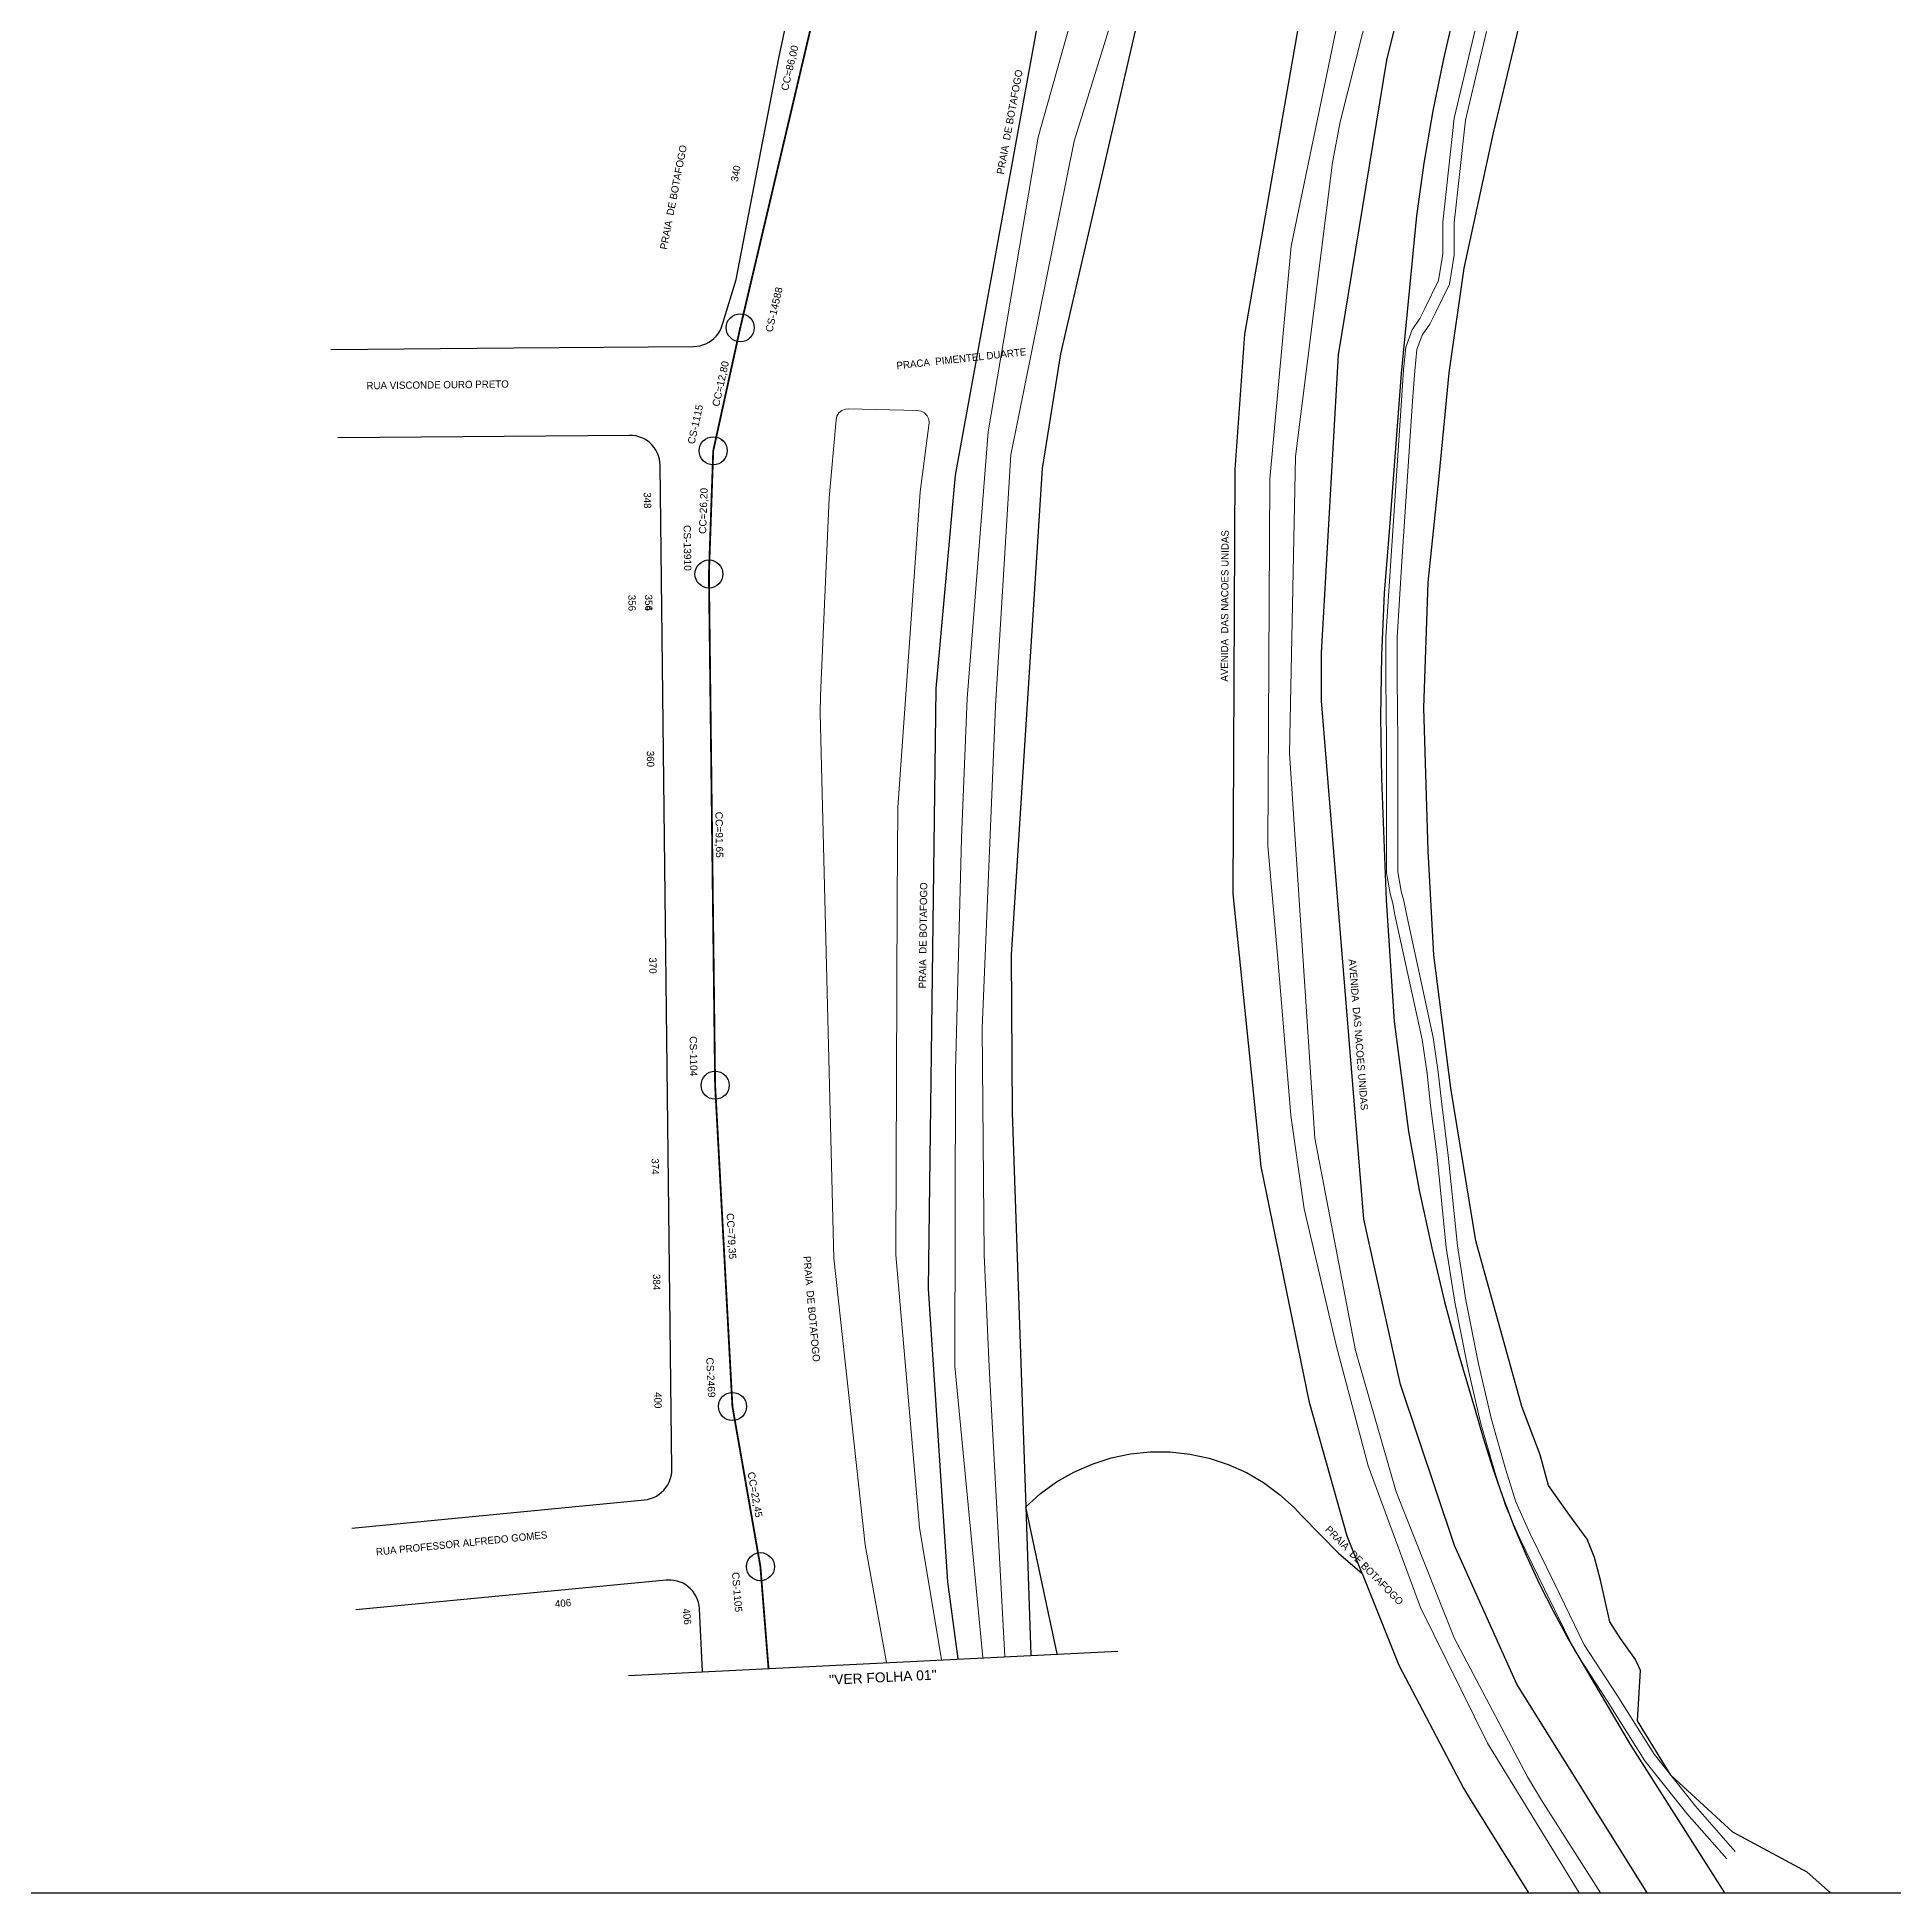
# Model space of a CAD drawing. Header units: inches. Extents: x 10034 to 13570, y 6729 to 9325.
# Drawn here: x 11308.6 to 11614.6, y 8730.9 to 9036.5 of the extents above; entities that cross this region are included whole.
import ezdxf
from ezdxf.enums import TextEntityAlignment as Align

# ---------------------------------------------------------------- set-up
doc = ezdxf.new("R2010")
doc.units = ezdxf.units.IN
doc.header["$MEASUREMENT"] = 0
for name, color, linetype in [('ALINHAMENTO PREDIAL', 120, 'Continuous'), ('CAIXAS SUB.', 7, 'Continuous'), ('CANTEIRO', 98, 'Continuous'), ('Legenda', 1, 'Continuous'), ('METRAGEM', 7, 'Continuous'), ('NOME LOGRADOURO', 252, 'Continuous'), ('NUMERAÇÃO', 7, 'Continuous'), ('OBRA DE ARTE', 190, 'Continuous')]:
    doc.layers.add(name, color=color, linetype=linetype)
doc.styles.add('ARIAL', font='arial.ttf')

msp = doc.modelspace()

# ---------------------------------------------------------------- linework, layer by layer
for points in [[(10933.35, 8730.9), (11771.91, 8730.9), (11771.91, 9324.9), (10933.35, 9324.9), (10933.35, 8730.9)], [(11406.01, 8766.69), (11486.58, 8770.68)]]:
    msp.add_lwpolyline(points)
at = {"color": 1, "const_width": 0.3}
for points in [[(11423.12, 8811.01), (11420.27, 8863.91), (11419.25, 8948.11), (11419.96, 8968.41), (11424.41, 8988.67), (11446.88, 9084.23), (11466.91, 9153.13), (11483.33, 9197.11), (11360.62, 9216.87), (11345.7, 9211.04), (11296.53, 9220.09), (11166.44, 9241.14), (11116.84, 9250.24)], [(11429.06, 8767.89), (11427.73, 8784.62), (11423.12, 8811.01)]]:
    msp.add_lwpolyline(points, dxfattribs=at)
at = {"layer": 'ALINHAMENTO PREDIAL'}
for points in [[(11356.98, 8985.09), (11387.13, 8985.34), (11416.72, 8985.59), (11417.24, 8985.62), (11417.76, 8985.7), (11418.26, 8985.84), (11418.75, 8986.03), (11419.21, 8986.28), (11419.65, 8986.56), (11420.05, 8986.9), (11420.42, 8987.27), (11420.75, 8987.68), (11421.03, 8988.12), (11421.26, 8988.59), (11421.44, 8989.08), (11421.58, 8989.59), (11423.73, 8996.64), (11430.74, 9033.09), (11434.65, 9051.42)], [(11542.24, 9041.51), (11540.24, 9032.98), (11538.5, 9024.4), (11537.02, 9015.77), (11535.8, 9007.09), (11533.27, 8981.12), (11531.27, 8955.1), (11530.48, 8944.95), (11530, 8934.77), (11529.86, 8924.58), (11530.03, 8914.4), (11530.82, 8894.4), (11532.13, 8874.42), (11534.48, 8856.28), (11536.23, 8846.65), (11538.31, 8837.09), (11540.4, 8828.26), (11542.75, 8819.49), (11545.36, 8810.79), (11546.76, 8805.84), (11548.3, 8800.94), (11549.99, 8796.08), (11551.81, 8791.28), (11553.86, 8786.49), (11556.06, 8781.76), (11558.4, 8777.11), (11560.89, 8772.53), (11570.97, 8755.32), (11586.51, 8730.9)], [(11542.24, 9041.51), (11540.24, 9032.98), (11538.5, 9024.4), (11537.02, 9015.77), (11535.8, 9007.09), (11533.27, 8981.12), (11531.27, 8955.1), (11530.48, 8944.95), (11530, 8934.77), (11529.86, 8924.58), (11530.03, 8914.4), (11530.82, 8894.4), (11532.13, 8874.42), (11534.48, 8856.28), (11536.23, 8846.65), (11538.31, 8837.09), (11540.4, 8828.26), (11542.75, 8819.49), (11545.36, 8810.79), (11546.76, 8805.84), (11548.3, 8800.94), (11549.99, 8796.08), (11551.81, 8791.28), (11553.86, 8786.49), (11556.06, 8781.76), (11558.4, 8777.11), (11560.89, 8772.53), (11570.97, 8755.32), (11586.51, 8730.9)], [(11542.24, 9041.51), (11540.24, 9032.98), (11538.5, 9024.4), (11537.02, 9015.77), (11535.8, 9007.09), (11533.27, 8981.12), (11531.27, 8955.1), (11530.48, 8944.95), (11530, 8934.77), (11529.86, 8924.58), (11530.03, 8914.4), (11530.82, 8894.4), (11532.13, 8874.42), (11534.48, 8856.28), (11536.23, 8846.65), (11538.31, 8837.09), (11540.4, 8828.26), (11542.75, 8819.49), (11545.36, 8810.79), (11546.76, 8805.84), (11548.3, 8800.94), (11549.99, 8796.08), (11551.81, 8791.28), (11553.86, 8786.49), (11556.06, 8781.76), (11558.4, 8777.11), (11560.89, 8772.53), (11570.97, 8755.32), (11586.51, 8730.9)], [(11542.24, 9041.51), (11540.24, 9032.98), (11538.5, 9024.4), (11537.02, 9015.77), (11535.8, 9007.09), (11533.27, 8981.12), (11531.27, 8955.1), (11530.48, 8944.95), (11530, 8934.77), (11529.86, 8924.58), (11530.03, 8914.4), (11530.82, 8894.4), (11532.13, 8874.42), (11534.48, 8856.28), (11536.23, 8846.65), (11538.31, 8837.09), (11540.4, 8828.26), (11542.75, 8819.49), (11545.36, 8810.79), (11546.76, 8805.84), (11548.3, 8800.94), (11549.99, 8796.08), (11551.81, 8791.28), (11553.86, 8786.49), (11556.06, 8781.76), (11558.4, 8777.11), (11560.89, 8772.53), (11570.97, 8755.32), (11586.51, 8730.9)], [(11604, 8730.9), (11600.13, 8734.3), (11587.87, 8740.91), (11577.68, 8750.27), (11572.17, 8759.22), (11572.71, 8767.54), (11571.88, 8769.33), (11569.4, 8772.77), (11567.61, 8775.53), (11566.09, 8782.41), (11565.13, 8786.13), (11563.89, 8789.16), (11560.86, 8793.29), (11557.55, 8797.97), (11556.18, 8803.06), (11553.13, 8810.99), (11545.55, 8838.26), (11541.42, 8863.45), (11538.67, 8885.31), (11537.71, 8902.52), (11537.02, 8926.07), (11537.71, 8946.72), (11539.5, 8964.17), (11541.15, 8981.24), (11543.63, 8998.46), (11548.45, 9020.76), (11552.74, 9038.63)], [(11604, 8730.9), (11600.13, 8734.3), (11587.87, 8740.91), (11577.68, 8750.27), (11572.17, 8759.22), (11572.71, 8767.54), (11571.88, 8769.33), (11569.4, 8772.77), (11567.61, 8775.53), (11566.09, 8782.41), (11565.13, 8786.13), (11563.89, 8789.16), (11560.86, 8793.29), (11557.55, 8797.97), (11556.18, 8803.06), (11553.13, 8810.99), (11545.55, 8838.26), (11541.42, 8863.45), (11538.67, 8885.31), (11537.71, 8902.52), (11537.02, 8926.07), (11537.71, 8946.72), (11539.5, 8964.17), (11541.15, 8981.24), (11543.63, 8998.46), (11548.45, 9020.76), (11552.74, 9038.63)], [(11604, 8730.9), (11600.13, 8734.3), (11587.87, 8740.91), (11577.68, 8750.27), (11572.17, 8759.22), (11572.71, 8767.54), (11571.88, 8769.33), (11569.4, 8772.77), (11567.61, 8775.53), (11566.09, 8782.41), (11565.13, 8786.13), (11563.89, 8789.16), (11560.86, 8793.29), (11557.55, 8797.97), (11556.18, 8803.06), (11553.13, 8810.99), (11545.55, 8838.26), (11541.42, 8863.45), (11538.67, 8885.31), (11537.71, 8902.52), (11537.02, 8926.07), (11537.71, 8946.72), (11539.5, 8964.17), (11541.15, 8981.24), (11543.63, 8998.46), (11548.45, 9020.76), (11552.74, 9038.63)], [(11604, 8730.9), (11600.13, 8734.3), (11587.87, 8740.91), (11577.68, 8750.27), (11572.17, 8759.22), (11572.71, 8767.54), (11571.88, 8769.33), (11569.4, 8772.77), (11567.61, 8775.53), (11566.09, 8782.41), (11565.13, 8786.13), (11563.89, 8789.16), (11560.86, 8793.29), (11557.55, 8797.97), (11556.18, 8803.06), (11553.13, 8810.99), (11545.55, 8838.26), (11541.42, 8863.45), (11538.67, 8885.31), (11537.71, 8902.52), (11537.02, 8926.07), (11537.71, 8946.72), (11539.5, 8964.17), (11541.15, 8981.24), (11543.63, 8998.46), (11548.45, 9020.76), (11552.74, 9038.63)], [(11360.43, 8790.96), (11408.63, 8795.64), (11409.15, 8795.71), (11409.65, 8795.85), (11410.14, 8796.03), (11410.61, 8796.26), (11411.05, 8796.54), (11411.46, 8796.87), (11411.84, 8797.24), (11412.17, 8797.64), (11412.46, 8798.08), (11412.7, 8798.54), (11412.89, 8799.03), (11413.03, 8799.53), (11413.12, 8800.05), (11413.15, 8800.67), (11411.22, 8966.01), (11411.19, 8966.53), (11411.1, 8967.05), (11410.96, 8967.55), (11410.76, 8968.04), (11410.52, 8968.5), (11410.23, 8968.94), (11409.9, 8969.34), (11409.52, 8969.71), (11409.11, 8970.03), (11408.67, 8970.31), (11408.2, 8970.54), (11407.71, 8970.73), (11407.2, 8970.86), (11406.68, 8970.93), (11406.14, 8970.95), (11358.12, 8970.54)], [(11418.2, 8767.35), (11417.69, 8777.68), (11417.64, 8778.2), (11417.53, 8778.71), (11417.37, 8779.21), (11417.16, 8779.69), (11416.9, 8780.14), (11416.59, 8780.57), (11416.24, 8780.96), (11415.85, 8781.31), (11415.43, 8781.62), (11414.98, 8781.88), (11414.5, 8782.09), (11414, 8782.26), (11413.49, 8782.37), (11412.97, 8782.42), (11412.19, 8782.41), (11361.07, 8777.5)]]:
    msp.add_lwpolyline(points, dxfattribs=at)
at = {"layer": 'CAIXAS SUB.', "color": 5}
for centre in [(11424.41, 8988.67), (11419.96, 8968.41), (11419.25, 8948.11), (11420.27, 8863.91), (11423.12, 8811.01), (11427.73, 8784.62)]:
    msp.add_circle(centre, 2.31, dxfattribs=at)
at = {"layer": 'CANTEIRO', "lineweight": 20}
for points in [[(11562.06, 9238.66), (11541.63, 9203.83), (11514.41, 9146.48), (11498.02, 9099.68), (11491.13, 9079.73), (11486.8, 9067.49), (11473.5, 9020.07), (11465.22, 8971.52)], [(11467.97, 8769.82), (11465.42, 8817.56), (11464.59, 8836), (11464.27, 8873.27), (11466.46, 8926.41), (11469, 8967.74), (11479.43, 9019.39), (11504.18, 9099.24), (11505.54, 9102.75), (11523.04, 9148.94), (11545.28, 9193.06), (11552.78, 9205.71), (11566.72, 9228.39), (11567.64, 9230.27), (11567.82, 9230.88), (11568.06, 9232.67)], [(11602.64, 9214.78), (11592.74, 9201.73), (11566.84, 9158.92), (11545.56, 9113.64), (11542.02, 9104.53), (11525.89, 9054.03), (11515.14, 9002.12), (11511.62, 8963.73), (11511.28, 8903.35), (11512.94, 8884.75), (11515.11, 8858.94), (11517.31, 8843.55), (11522.6, 8820.89), (11527.82, 8801.21), (11536.45, 8777.88), (11547.47, 8755.58), (11559.12, 8736.58), (11562.56, 8730.9)], [(11566.12, 8730.9), (11556.38, 8746.18), (11554.05, 8750.01), (11542.01, 8772.9), (11532.43, 8796.93), (11525.77, 8820.22), (11519.02, 8855.18), (11514.87, 8918.62), (11515.87, 8967.45), (11521.96, 9015.91), (11523.2, 9022.56), (11535.45, 9071.05), (11552.7, 9118), (11563.56, 9141.58), (11588.56, 9186.36), (11606.68, 9212.08)], [(11457.57, 8769.3), (11453.94, 8791.05), (11450.06, 8835.98), (11450.28, 8894.55), (11450.34, 8909.63), (11454.06, 8961.65), (11455.55, 8973), (11455.47, 8973.62), (11455.2, 8974.18), (11454.77, 8974.63), (11454.22, 8974.93), (11453.6, 8975.04), (11442.23, 8975.32), (11441.73, 8975.26), (11441.15, 8975.03), (11440.67, 8974.63), (11440.34, 8974.1), (11440.19, 8973.49), (11439.07, 8960.65), (11437.65, 8928.09), (11437.57, 8925.19), (11439.8, 8835.44), (11444.96, 8788.23), (11448.52, 8768.85)], [(11465.22, 8971.52), (11461.78, 8927.62), (11460.83, 8904.62), (11459.86, 8866.34), (11459.74, 8817.62), (11464.38, 8769.64)]]:
    msp.add_lwpolyline(points, dxfattribs=at)
at = {"layer": 'NOME LOGRADOURO'}
for points in [[(11572.36, 9231.15), (11531.64, 9157.08), (11528.29, 9150.07), (11499.57, 9073.12), (11490.44, 9041.83), (11477.17, 8984.38), (11474.16, 8965.47), (11469.05, 8885.41), (11469.2, 8859.4), (11470.89, 8810.18), (11471.43, 8794.45)], [(11526.82, 8783.52), (11524.38, 8789.63), (11518.15, 8811.66), (11510.23, 8850.53), (11505.6, 8895.43), (11505.9, 8965.31), (11507.54, 8987.62), (11516.67, 9040.07), (11531.24, 9091.28), (11536.74, 9106.57), (11557.7, 9153.02), (11583.4, 9197.03), (11586.97, 9202.39), (11597.38, 9216.64)], [(11573.81, 8730.9), (11552.34, 8765.29), (11542.06, 8788.11), (11533.17, 8814.6), (11527.1, 8841.87), (11520.15, 8927.24), (11520.12, 8935.14), (11522.95, 8984.22), (11530.89, 9032.74), (11533.85, 9044.73), (11550.26, 9096.6), (11571.99, 9146.46), (11573.93, 9150.18), (11601.81, 9196.85), (11611.68, 9210.03)], [(11474.42, 9044.56), (11463.14, 8982.8)], [(11463.14, 8982.8), (11459.79, 8964.4), (11456.64, 8929.27), (11455.37, 8830.38), (11458.52, 8782.12), (11460.26, 8769.43)], [(11471.43, 8794.45), (11473.87, 8796.67), (11476.52, 8798.58), (11479.36, 8800.21), (11482.36, 8801.53), (11485.48, 8802.53), (11488.68, 8803.2), (11491.94, 8803.54), (11495.22, 8803.53), (11498.47, 8803.17), (11501.67, 8802.48), (11504.78, 8801.46), (11507.77, 8800.12), (11510.6, 8798.47), (11513.24, 8796.53), (11515.67, 8794.34), (11516.91, 8793.01), (11522.95, 8786.87), (11526.82, 8783.52)], [(11471.43, 8794.45), (11472.26, 8770.03)], [(11476.58, 8770.24), (11471.43, 8794.45)], [(11526.82, 8783.52), (11532.87, 8768.38), (11543.55, 8748.13), (11544.81, 8746.04), (11554.22, 8730.9)]]:
    msp.add_lwpolyline(points, dxfattribs=at)
at = {"layer": 'OBRA DE ARTE', "lineweight": 20}
for points in [[(11545.52, 9037.95), (11542, 9023.18), (11540.12, 9006.04), (11540.12, 9000.77), (11539.41, 8996.43), (11537.18, 8991.86), (11536.36, 8990.22), (11535.06, 8988.3), (11534.01, 8985.48), (11533.66, 8981.73), (11533.3, 8976.7), (11531.54, 8950.3), (11530.72, 8937.74), (11530.72, 8930.82), (11530.84, 8920.51), (11530.84, 8912.65), (11530.84, 8902.23), (11530.85, 8898.89), (11531.43, 8895.49), (11531.9, 8893.85), (11532.25, 8891.97), (11536.71, 8871.45), (11537.53, 8865.83), (11538.12, 8860.56), (11539.17, 8852.12), (11540.69, 8837.21), (11542.1, 8828.19), (11544.21, 8817.64), (11546.32, 8808.39), (11548.67, 8800.19), (11550.43, 8794.64), (11552.77, 8789.37), (11556.88, 8780.93), (11561.8, 8770.86), (11567.2, 8762.5), (11573.42, 8752.65), (11580.33, 8743.98), (11586.9, 8736.48)], [(11547.32, 9037.48), (11543.84, 9022.86), (11541.98, 9005.94), (11541.98, 9000.62), (11541.21, 8995.86), (11538.85, 8991.04), (11537.98, 8989.28), (11536.73, 8987.44), (11535.84, 8985.06), (11535.51, 8981.58), (11535.16, 8976.57), (11533.4, 8950.18), (11532.58, 8937.68), (11532.58, 8930.83), (11532.7, 8920.52), (11532.7, 8912.65), (11532.7, 8902.23), (11532.71, 8899.05), (11533.25, 8895.9), (11533.72, 8894.28), (11534.08, 8892.34), (11538.54, 8871.79), (11539.38, 8866.07), (11539.97, 8860.78), (11541.02, 8852.33), (11542.54, 8837.45), (11543.94, 8828.52), (11546.03, 8818.03), (11548.13, 8808.85), (11550.45, 8800.73), (11552.17, 8795.3), (11554.46, 8790.15), (11558.55, 8781.75), (11563.43, 8771.77), (11568.77, 8763.5), (11574.94, 8753.73), (11581.76, 8745.18), (11588.3, 8737.71)]]:
    msp.add_lwpolyline(points, dxfattribs=at)

# ---------------------------------------------------------------- texts
at = {"layer": 'CAIXAS SUB.', "color": 5, "style": 'ARIAL'}
for s, rotation, p in [('CS-14588', 76.7658, (11429.69, 8987.85)), ('CS-1115', 77.6098, (11416.88, 8969.41)), ('CS-13910', 270.698, (11415.07, 8956.17)), ('CS-1104', 270.698, (11416.08, 8871.98)), ('CS-2469', 272.8177, (11418.8, 8819.05)), ('CS-1105', 274.5633, (11423.04, 8783.68))]:
    msp.add_text(s, height=1.2, rotation=rotation, dxfattribs=at).set_placement(p)
at = {"layer": 'Legenda', "color": 7, "style": 'ARIAL'}
msp.add_text("''VER FOLHA 01''", height=1.6278, rotation=2.8369, dxfattribs=at).set_placement((11447.9, 8766.41), align=Align.MIDDLE_CENTER)
at = {"layer": 'METRAGEM', "color": 3, "style": 'ARIAL'}
for s, rotation, p in [('CC=86,00', 76.7658, (11432.26, 9027.63)), ('CC=12,80', 77.6098, (11420.93, 8975.61)), ('CC=26,20', 87.9945, (11418.78, 8954.69)), ('CC=91,65', 270.698, (11420.32, 8908.96)), ('CC=79,35', 273.0789, (11422.16, 8842.82)), ('CC=22,45', 279.9103, (11425.61, 8800.12))]:
    msp.add_text(s, height=1.2, rotation=rotation, dxfattribs=at).set_placement(p)
at = {"layer": 'NOME LOGRADOURO'}
for s, rotation, p in [('PRAIA  DE BOTAFOGO', 79.66, (11467.8, 9013.86)), ('PRAIA  DE BOTAFOGO', 79.1139, (11412.33, 9001.47)), ('PRACA  PIMENTEL DUARTE', 6.2056, (11450.21, 8981.82)), ('RUA VISCONDE OURO PRETO', 0.692, (11362.85, 8978.53)), ('AVENIDA  DAS NACOES UNIDAS', 89.754, (11504.75, 8930.38)), ('PRAIA  DE BOTAFOGO', 89.2642, (11455, 8879.84)), ('AVENIDA  DAS NACOES UNIDAS', 274.6542, (11524.62, 8884.64)), ('PRAIA  DE BOTAFOGO', 275.2687, (11434.78, 8835.72)), ('PRAIA  DE BOTAFOGO', 314.5296, (11520.64, 8790.64)), ('RUA PROFESSOR ALFREDO GOMES', 5.7761, (11364.47, 8786.45))]:
    msp.add_text(s, height=1.2, rotation=rotation, dxfattribs=at).set_placement(p)
at = {"layer": 'NUMERAÇÃO'}
for s, rotation, p in [('340', 79.154, (11424, 9012.64)), ('348', 270.6235, (11408.52, 8961.57)), ('356', 270.6235, (11405.97, 8944.68)), ('356', 270.6235, (11408.72, 8944.71)), ('354', 270.6235, (11408.72, 8944.71)), ('360', 270.6235, (11409.02, 8918.99)), ('370', 270.6235, (11409.41, 8884.96)), ('374', 270.6235, (11409.8, 8851.87)), ('384', 270.6235, (11410.02, 8832.82)), ('400', 270.6235, (11410.25, 8813.36)), ('406', 5.4958, (11393.94, 8777.89)), ('406', 275.4477, (11414.92, 8777.68))]:
    msp.add_text(s, height=1.2, rotation=rotation, dxfattribs=at).set_placement(p)

doc.saveas('drawing.dxf')
